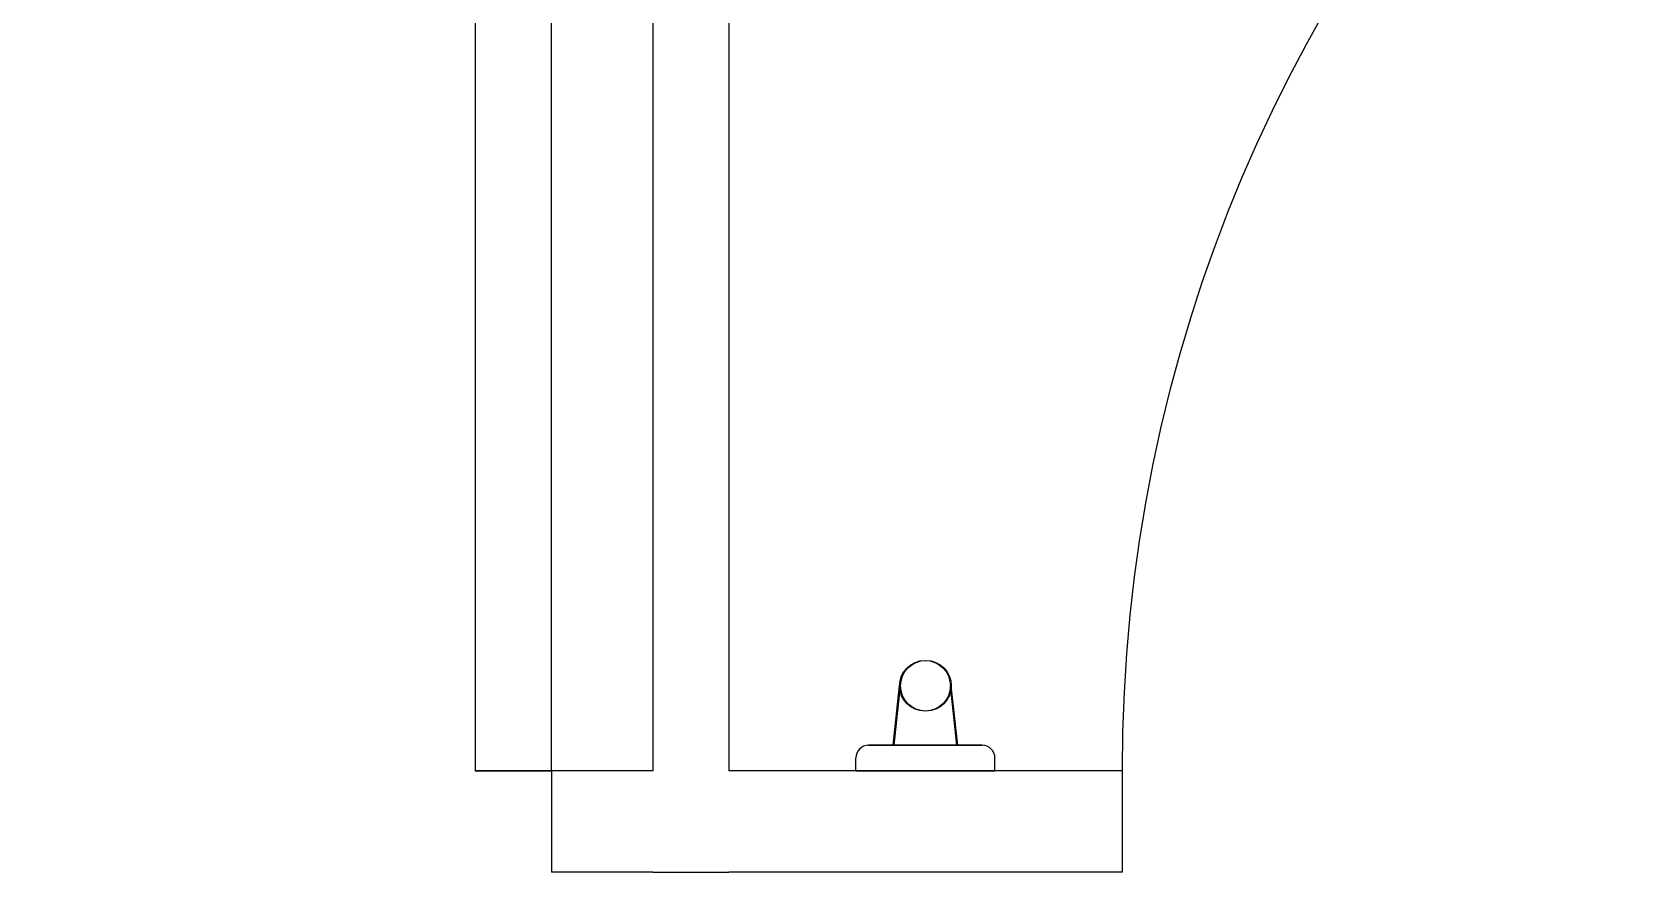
# Model space of a CAD drawing. Header units: inches. Extents: x 542787 to 543192, y 9574025 to 9574373.
# Drawn here: x 543042.771 to 543043.399, y 9574113.805 to 9574114.136 of the extents above; entities that cross this region are included whole.
import ezdxf

# ---------------------------------------------------------------- set-up
doc = ezdxf.new("R2010")
doc.units = ezdxf.units.IN
doc.header["$MEASUREMENT"] = 0
doc.layers.add('I-ARQ', color=8, linetype='Continuous')

msp = doc.modelspace()

# ---------------------------------------------------------------- linework, layer by layer
at = {"layer": 'I-ARQ'}
for p, q in [((543043.01601, 9574115.05451), (543043.01601, 9574113.84451)), ((543043.04601, 9574115.05451), (543043.04601, 9574113.84451)), ((543042.94601, 9574114.44451), (543042.94601, 9574113.84451)), ((543042.97601, 9574113.84451), (543042.97601, 9574114.44451)), ((543043.11081, 9574113.85451), (543043.11334, 9574113.87797)), ((543043.11115, 9574113.85451), (543043.11368, 9574113.87797)), ((543043.13586, 9574113.85451), (543043.13334, 9574113.87797)), ((543043.13621, 9574113.85451), (543043.13368, 9574113.87797)), ((543043.10109, 9574113.85451), (543043.14592, 9574113.85451)), ((543043.14592, 9574113.85451), (543043.10109, 9574113.85451)), ((543043.09609, 9574113.84451), (543043.09609, 9574113.84951)), ((543043.09609, 9574113.84451), (543043.09609, 9574113.84951)), ((543043.15092, 9574113.84451), (543043.15092, 9574113.84951)), ((543043.15092, 9574113.84451), (543043.15092, 9574113.84951)), ((543043.01601, 9574113.84451), (543042.94601, 9574113.84451)), ((543042.94601, 9574113.84451), (543042.97601, 9574113.84451)), ((543042.97601, 9574113.84451), (543042.97601, 9574113.80451)), ((543043.20101, 9574113.84451), (543043.04601, 9574113.84451)), ((543043.09609, 9574113.84451), (543043.15092, 9574113.84451)), ((543043.15092, 9574113.84451), (543043.09609, 9574113.84451)), ((543043.20101, 9574113.84451), (543043.20101, 9574113.80451)), ((543043.01601, 9574113.80451), (543042.97601, 9574113.80451)), ((543043.01601, 9574113.80451), (543043.04601, 9574113.80451)), ((543043.20101, 9574113.80451), (543043.04601, 9574113.80451))]:
    msp.add_line(p, q, dxfattribs=at)
for centre in [(543043.12334, 9574113.87797), (543043.12368, 9574113.87797)]:
    msp.add_circle(centre, 0.01, dxfattribs=at)
for centre, radius, start, end in [((543042.97601, 9574113.84451), 0.6, 90, 180), ((543043.80101, 9574113.84451), 0.6, 90, 180), ((543043.10109, 9574113.84951), 0.005, 90, 180), ((543043.10109, 9574113.84951), 0.005, 90, 180), ((543043.14592, 9574113.84951), 0.005, 0, 90), ((543043.14592, 9574113.84951), 0.005, 0, 90)]:
    msp.add_arc(centre, radius, start, end, dxfattribs=at)

doc.saveas('drawing.dxf')
